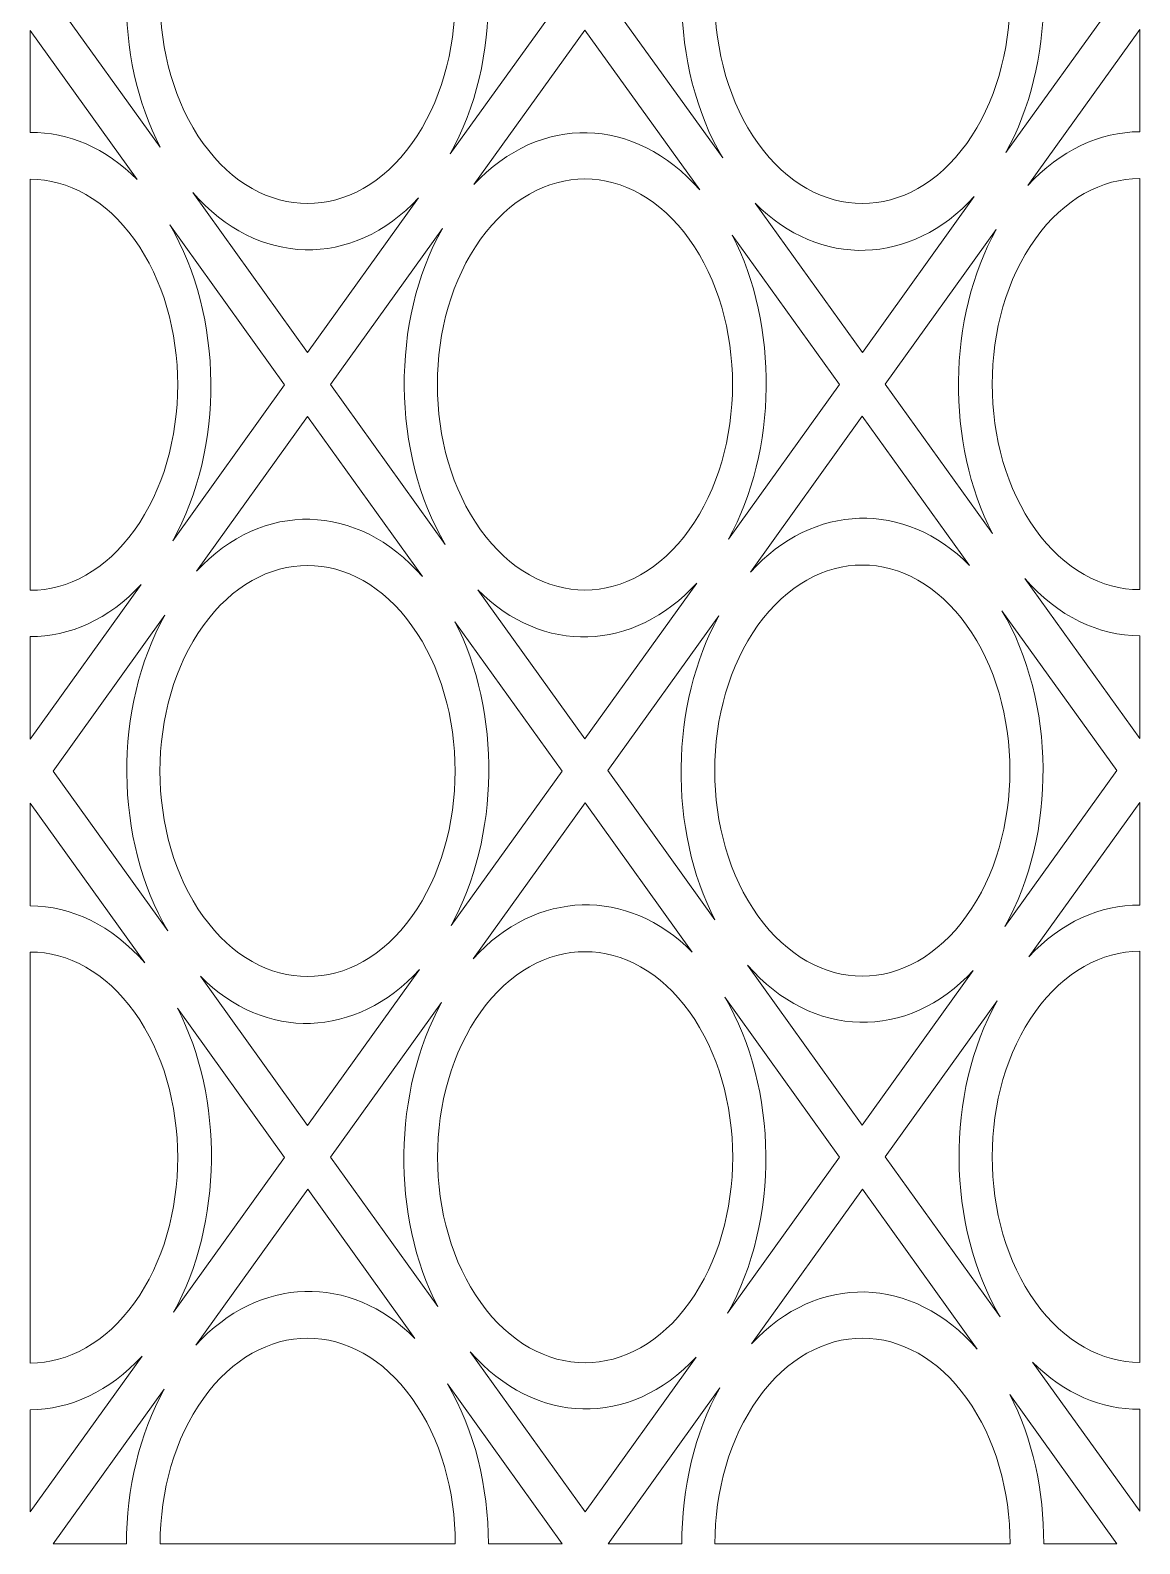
# Model space of a CAD drawing. Header units: centimetres. Extents: x -267 to -140, y -143 to -5.
# Drawn here: x -194.3 to -152.3, y -131.2 to -73.9 of the extents above; entities that cross this region are included whole.
import ezdxf

# ---------------------------------------------------------------- set-up
doc = ezdxf.new("R2010")
doc.units = ezdxf.units.CM
doc.header["$MEASUREMENT"] = 0
doc.layers.add('layer 1', color=7, linetype='Continuous')

msp = doc.modelspace()

# ---------------------------------------------------------------- linework, layer by layer
at = {"layer": 'layer 1', "color": 114, "lineweight": 9}
for points, knots in [([(-187.78417, -67.17381), (-185.60284, -64.13561), (-182.06619, -64.13561), (-179.88485, -67.17381), (-179.88485, -67.17381), (-177.70352, -70.21201), (-177.70352, -75.1379), (-179.88485, -78.1761), (-179.88485, -78.1761), (-182.06619, -81.2143), (-185.60284, -81.2143), (-187.78417, -78.1761), (-187.78417, -78.1761), (-189.96551, -75.1379), (-189.9655, -70.21201), (-187.78417, -67.17381)], [0, 0, 0, 0, 0.2, 0.2, 0.2, 0.2, 0.4, 0.4, 0.4, 0.4, 0.6, 0.6, 0.6, 0.6, 1, 1, 1, 1]), ([(-158.88423, -78.1761), (-161.06557, -81.2143), (-164.60221, -81.2143), (-166.78355, -78.1761), (-166.78355, -78.1761), (-168.96488, -75.1379), (-168.96488, -70.21201), (-166.78355, -67.17381), (-166.78355, -67.17381), (-164.60221, -64.13561), (-161.06557, -64.13561), (-158.88423, -67.17381), (-158.88423, -67.17381), (-156.7029, -70.21201), (-156.7029, -75.1379), (-158.88423, -78.1761)], [0, 0, 0, 0, 0.2, 0.2, 0.2, 0.2, 0.4, 0.4, 0.4, 0.4, 0.6, 0.6, 0.6, 0.6, 1, 1, 1, 1]), ([(-189.41131, -78.32493), (-191.17746, -74.93758), (-191.11539, -70.15161), (-189.26652, -66.82331), (-189.26652, -66.82331), (-189.26652, -66.82331), (-193.46782, -72.67495), (-193.46782, -72.67495), (-193.46782, -72.67495), (-193.46782, -72.67495), (-189.41131, -78.32493), (-189.41131, -78.32493)], [0, 0, 0, 0, 0.25, 0.25, 0.25, 0.25, 0.5, 0.5, 0.5, 0.5, 1, 1, 1, 1]), ([(-178.4387, -78.57701), (-178.4387, -78.57701), (-174.2012, -72.67495), (-174.2012, -72.67495), (-174.2012, -72.67495), (-174.2012, -72.67495), (-178.5473, -66.62164), (-178.5473, -66.62164), (-178.5473, -66.62164), (-176.51753, -70.05612), (-176.47349, -75.09407), (-178.4387, -78.57701)], [0, 0, 0, 0, 0.25, 0.25, 0.25, 0.25, 0.5, 0.5, 0.5, 0.5, 1, 1, 1, 1]), ([(-168.2297, -66.7729), (-168.2297, -66.7729), (-172.4672, -72.67495), (-172.4672, -72.67495), (-172.4672, -72.67495), (-172.4672, -72.67495), (-168.1211, -78.72827), (-168.1211, -78.72827), (-168.1211, -78.72827), (-170.15087, -75.29379), (-170.19491, -70.25584), (-168.2297, -66.7729)], [0, 0, 0, 0, 0.25, 0.25, 0.25, 0.25, 0.5, 0.5, 0.5, 0.5, 1, 1, 1, 1]), ([(-157.25709, -67.02498), (-155.49094, -70.41233), (-155.55301, -75.1983), (-157.40188, -78.5266), (-157.40188, -78.5266), (-157.40188, -78.5266), (-153.20058, -72.67495), (-153.20058, -72.67495), (-153.20058, -72.67495), (-153.20058, -72.67495), (-157.25709, -67.02498), (-157.25709, -67.02498)], [0, 0, 0, 0, 0.25, 0.25, 0.25, 0.25, 0.5, 0.5, 0.5, 0.5, 1, 1, 1, 1]), ([(-168.98874, -79.94052), (-171.44125, -77.12876), (-175.03767, -77.04641), (-177.53614, -79.73885), (-177.53614, -79.73885), (-177.53614, -79.73885), (-173.33483, -73.8872), (-173.33483, -73.8872), (-173.33483, -73.8872), (-173.33483, -73.8872), (-168.98874, -79.94052), (-168.98874, -79.94052)], [0, 0, 0, 0, 0.25, 0.25, 0.25, 0.25, 0.5, 0.5, 0.5, 0.5, 1, 1, 1, 1]), ([(-152.33423, -77.73647), (-152.33423, -77.73647), (-152.33416, -73.87189), (-152.33416, -73.87189), (-152.33416, -73.87189), (-152.33416, -73.87189), (-156.57166, -79.77394), (-156.57166, -79.77394), (-156.57166, -79.77394), (-155.34478, -78.43103), (-153.84089, -77.74901), (-152.33423, -77.73647)], [0, 0, 0, 0, 0.25, 0.25, 0.25, 0.25, 0.5, 0.5, 0.5, 0.5, 1, 1, 1, 1]), ([(-194.33151, -77.7623), (-192.90119, -77.75111), (-191.47095, -78.3437), (-190.28015, -79.54817), (-190.28015, -79.54817), (-190.28015, -79.54817), (-194.33151, -73.90534), (-194.33151, -73.90534), (-194.33151, -73.90534), (-194.33151, -73.90534), (-194.33151, -77.7623), (-194.33151, -77.7623)], [0, 0, 0, 0, 0.25, 0.25, 0.25, 0.25, 0.5, 0.5, 0.5, 0.5, 1, 1, 1, 1]), ([(-169.38518, -92.80578), (-171.56651, -95.84397), (-175.10316, -95.84397), (-177.28449, -92.80578), (-177.28449, -92.80578), (-179.46583, -89.76758), (-179.46583, -84.84168), (-177.28449, -81.80349), (-177.28449, -81.80349), (-175.10316, -78.76529), (-171.56651, -78.76529), (-169.38518, -81.80349), (-169.38518, -81.80349), (-167.20384, -84.84168), (-167.20384, -89.76758), (-169.38518, -92.80578)], [0, 0, 0, 0, 0.2, 0.2, 0.2, 0.2, 0.4, 0.4, 0.4, 0.4, 0.6, 0.6, 0.6, 0.6, 1, 1, 1, 1]), ([(-194.33151, -95.09502), (-192.90363, -95.0932), (-191.47616, -94.33377), (-190.38701, -92.81677), (-190.38701, -92.81677), (-188.20605, -89.77909), (-188.20605, -84.85214), (-190.38701, -81.81447), (-190.38701, -81.81447), (-191.47617, -80.29746), (-192.90364, -79.53804), (-194.33151, -79.53621), (-194.33151, -79.53621), (-194.33151, -79.53621), (-194.33151, -95.09502), (-194.33151, -95.09502)], [0, 0, 0, 0, 0.2, 0.2, 0.2, 0.2, 0.4, 0.4, 0.4, 0.4, 0.6, 0.6, 0.6, 0.6, 1, 1, 1, 1]), ([(-152.33423, -95.06871), (-152.33423, -95.06871), (-152.33431, -79.5099), (-152.33431, -79.5099), (-152.33431, -79.5099), (-153.76478, -79.50897), (-155.19268, -80.2684), (-156.28382, -81.78817), (-156.28382, -81.78817), (-158.46478, -84.82585), (-158.46478, -89.75279), (-156.28382, -92.79047), (-156.28382, -92.79047), (-155.19268, -94.31023), (-153.7647, -95.06964), (-152.33423, -95.06871)], [0, 0, 0, 0, 0.2, 0.2, 0.2, 0.2, 0.4, 0.4, 0.4, 0.4, 0.6, 0.6, 0.6, 0.6, 1, 1, 1, 1]), ([(-188.18061, -80.03907), (-185.72809, -82.85083), (-182.13168, -82.93318), (-179.63321, -80.24074), (-179.63321, -80.24074), (-179.63321, -80.24074), (-183.83451, -86.09238), (-183.83451, -86.09238), (-183.83451, -86.09238), (-183.83451, -86.09238), (-188.18061, -80.03907), (-188.18061, -80.03907)], [0, 0, 0, 0, 0.25, 0.25, 0.25, 0.25, 0.5, 0.5, 0.5, 0.5, 1, 1, 1, 1]), ([(-166.8904, -80.4424), (-164.44455, -82.91633), (-160.98869, -82.8089), (-158.59639, -80.19033), (-158.59639, -80.19033), (-158.59639, -80.19033), (-162.83389, -86.09238), (-162.83389, -86.09238), (-162.83389, -86.09238), (-162.83389, -86.09238), (-166.8904, -80.4424), (-166.8904, -80.4424)], [0, 0, 0, 0, 0.25, 0.25, 0.25, 0.25, 0.5, 0.5, 0.5, 0.5, 1, 1, 1, 1]), ([(-188.94086, -93.21767), (-188.94086, -93.21767), (-184.70335, -87.31562), (-184.70335, -87.31562), (-184.70335, -87.31562), (-184.70335, -87.31562), (-189.04945, -81.2623), (-189.04945, -81.2623), (-189.04945, -81.2623), (-187.01969, -84.69679), (-186.97565, -89.73474), (-188.94086, -93.21767)], [0, 0, 0, 0, 0.25, 0.25, 0.25, 0.25, 0.5, 0.5, 0.5, 0.5, 1, 1, 1, 1]), ([(-178.73064, -81.40257), (-178.73064, -81.40257), (-182.96815, -87.30463), (-182.96815, -87.30463), (-182.96815, -87.30463), (-182.96815, -87.30463), (-178.62205, -93.35794), (-178.62205, -93.35794), (-178.62205, -93.35794), (-180.65181, -89.92346), (-180.69586, -84.88552), (-178.73064, -81.40257)], [0, 0, 0, 0, 0.25, 0.25, 0.25, 0.25, 0.5, 0.5, 0.5, 0.5, 1, 1, 1, 1]), ([(-167.75803, -81.65466), (-165.99189, -85.042), (-166.05396, -89.82798), (-167.90283, -93.15627), (-167.90283, -93.15627), (-167.90283, -93.15627), (-163.70152, -87.30463), (-163.70152, -87.30463), (-163.70152, -87.30463), (-163.70152, -87.30463), (-167.75803, -81.65466), (-167.75803, -81.65466)], [0, 0, 0, 0, 0.25, 0.25, 0.25, 0.25, 0.5, 0.5, 0.5, 0.5, 1, 1, 1, 1]), ([(-157.91096, -92.93929), (-159.67711, -89.55195), (-159.61503, -84.76597), (-157.76616, -81.43768), (-157.76616, -81.43768), (-157.76616, -81.43768), (-161.96747, -87.28932), (-161.96747, -87.28932), (-161.96747, -87.28932), (-161.96747, -87.28932), (-157.91096, -92.93929), (-157.91096, -92.93929)], [0, 0, 0, 0, 0.25, 0.25, 0.25, 0.25, 0.5, 0.5, 0.5, 0.5, 1, 1, 1, 1]), ([(-179.48963, -94.57182), (-181.94214, -91.76007), (-185.53856, -91.67772), (-188.03703, -94.37015), (-188.03703, -94.37015), (-188.03703, -94.37015), (-183.83572, -88.51851), (-183.83572, -88.51851), (-183.83572, -88.51851), (-183.83572, -88.51851), (-179.48963, -94.57182), (-179.48963, -94.57182)], [0, 0, 0, 0, 0.25, 0.25, 0.25, 0.25, 0.5, 0.5, 0.5, 0.5, 1, 1, 1, 1]), ([(-158.77859, -94.15154), (-161.22444, -91.67762), (-164.6803, -91.78505), (-167.0726, -94.40362), (-167.0726, -94.40362), (-167.0726, -94.40362), (-162.8351, -88.50157), (-162.8351, -88.50157), (-162.8351, -88.50157), (-162.8351, -88.50157), (-158.77859, -94.15154), (-158.77859, -94.15154)], [0, 0, 0, 0, 0.25, 0.25, 0.25, 0.25, 0.5, 0.5, 0.5, 0.5, 1, 1, 1, 1]), ([(-179.88607, -107.43708), (-182.0674, -110.47528), (-185.60405, -110.47528), (-187.78538, -107.43708), (-187.78538, -107.43708), (-189.96672, -104.39889), (-189.96672, -99.47299), (-187.78538, -96.43479), (-187.78538, -96.43479), (-185.60405, -93.3966), (-182.0674, -93.3966), (-179.88607, -96.43479), (-179.88607, -96.43479), (-177.70473, -99.47299), (-177.70473, -104.39889), (-179.88607, -107.43708)], [0, 0, 0, 0, 0.2, 0.2, 0.2, 0.2, 0.4, 0.4, 0.4, 0.4, 0.6, 0.6, 0.6, 0.6, 1, 1, 1, 1]), ([(-166.78476, -96.41785), (-164.60342, -93.37965), (-161.06678, -93.37965), (-158.88544, -96.41785), (-158.88544, -96.41785), (-156.70411, -99.45605), (-156.70411, -104.38194), (-158.88544, -107.42014), (-158.88544, -107.42014), (-161.06678, -110.45834), (-164.60342, -110.45834), (-166.78476, -107.42014), (-166.78476, -107.42014), (-168.96609, -104.38194), (-168.96609, -99.45605), (-166.78476, -96.41785)], [0, 0, 0, 0, 0.2, 0.2, 0.2, 0.2, 0.4, 0.4, 0.4, 0.4, 0.6, 0.6, 0.6, 0.6, 1, 1, 1, 1]), ([(-194.33151, -100.72586), (-194.33151, -100.72586), (-190.13537, -94.8814), (-190.13537, -94.8814), (-190.13537, -94.8814), (-191.35859, -96.19959), (-192.84501, -96.85266), (-194.33151, -96.84595), (-194.33151, -96.84595), (-194.33151, -96.84595), (-194.33151, -100.72586), (-194.33151, -100.72586)], [0, 0, 0, 0, 0.25, 0.25, 0.25, 0.25, 0.5, 0.5, 0.5, 0.5, 1, 1, 1, 1]), ([(-177.39135, -95.07208), (-174.9455, -97.54601), (-171.48963, -97.43857), (-169.09734, -94.82001), (-169.09734, -94.82001), (-169.09734, -94.82001), (-173.33483, -100.72206), (-173.33483, -100.72206), (-173.33483, -100.72206), (-173.33483, -100.72206), (-177.39135, -95.07208), (-177.39135, -95.07208)], [0, 0, 0, 0, 0.25, 0.25, 0.25, 0.25, 0.5, 0.5, 0.5, 0.5, 1, 1, 1, 1]), ([(-152.33416, -100.70675), (-152.33416, -100.70675), (-156.68026, -94.65343), (-156.68026, -94.65343), (-156.68026, -94.65343), (-155.42916, -96.08778), (-153.88301, -96.81185), (-152.33416, -96.81962), (-152.33416, -96.81962), (-152.33416, -96.81962), (-152.33416, -100.70675), (-152.33416, -100.70675)], [0, 0, 0, 0, 0.25, 0.25, 0.25, 0.25, 0.5, 0.5, 0.5, 0.5, 1, 1, 1, 1]), ([(-189.23154, -96.03388), (-189.23154, -96.03388), (-193.46904, -101.93594), (-193.46904, -101.93594), (-193.46904, -101.93594), (-193.46904, -101.93594), (-189.12294, -107.98925), (-189.12294, -107.98925), (-189.12294, -107.98925), (-191.1527, -104.55477), (-191.19675, -99.51682), (-189.23154, -96.03388)], [0, 0, 0, 0, 0.25, 0.25, 0.25, 0.25, 0.5, 0.5, 0.5, 0.5, 1, 1, 1, 1]), ([(-168.4119, -107.56897), (-170.17805, -104.18162), (-170.11598, -99.39565), (-168.26711, -96.06735), (-168.26711, -96.06735), (-168.26711, -96.06735), (-172.46841, -101.91899), (-172.46841, -101.91899), (-172.46841, -101.91899), (-172.46841, -101.91899), (-168.4119, -107.56897), (-168.4119, -107.56897)], [0, 0, 0, 0, 0.25, 0.25, 0.25, 0.25, 0.5, 0.5, 0.5, 0.5, 1, 1, 1, 1]), ([(-157.43929, -107.82105), (-157.43929, -107.82105), (-153.20179, -101.91899), (-153.20179, -101.91899), (-153.20179, -101.91899), (-153.20179, -101.91899), (-157.54789, -95.86568), (-157.54789, -95.86568), (-157.54789, -95.86568), (-155.51812, -99.30016), (-155.47408, -104.33811), (-157.43929, -107.82105)], [0, 0, 0, 0, 0.25, 0.25, 0.25, 0.25, 0.5, 0.5, 0.5, 0.5, 1, 1, 1, 1]), ([(-178.25892, -96.28597), (-176.49278, -99.67331), (-176.55485, -104.45929), (-178.40372, -107.78758), (-178.40372, -107.78758), (-178.40372, -107.78758), (-174.20241, -101.93594), (-174.20241, -101.93594), (-174.20241, -101.93594), (-174.20241, -101.93594), (-178.25892, -96.28597), (-178.25892, -96.28597)], [0, 0, 0, 0, 0.25, 0.25, 0.25, 0.25, 0.5, 0.5, 0.5, 0.5, 1, 1, 1, 1]), ([(-194.33151, -107.03533), (-192.78526, -107.04549), (-191.23956, -107.76955), (-189.99057, -109.2015), (-189.99057, -109.2015), (-189.99057, -109.2015), (-194.33151, -103.15536), (-194.33151, -103.15536), (-194.33151, -103.15536), (-194.33151, -103.15536), (-194.33151, -107.03533), (-194.33151, -107.03533)], [0, 0, 0, 0, 0.25, 0.25, 0.25, 0.25, 0.5, 0.5, 0.5, 0.5, 1, 1, 1, 1]), ([(-169.27168, -108.78718), (-171.71754, -106.31325), (-175.1734, -106.42069), (-177.5657, -109.03925), (-177.5657, -109.03925), (-177.5657, -109.03925), (-173.3282, -103.1372), (-173.3282, -103.1372), (-173.3282, -103.1372), (-173.3282, -103.1372), (-169.27168, -108.78718), (-169.27168, -108.78718)], [0, 0, 0, 0, 0.25, 0.25, 0.25, 0.25, 0.5, 0.5, 0.5, 0.5, 1, 1, 1, 1]), ([(-152.33416, -107.00899), (-152.33416, -107.00899), (-152.33416, -103.12188), (-152.33416, -103.12188), (-152.33416, -103.12188), (-152.33416, -103.12188), (-156.53546, -108.97353), (-156.53546, -108.97353), (-156.53546, -108.97353), (-155.31009, -107.65303), (-153.82326, -106.99996), (-152.33416, -107.00899)], [0, 0, 0, 0, 0.25, 0.25, 0.25, 0.25, 0.5, 0.5, 0.5, 0.5, 1, 1, 1, 1]), ([(-177.27786, -111.05348), (-175.09652, -108.01529), (-171.55988, -108.01529), (-169.37854, -111.05348), (-169.37854, -111.05348), (-167.19721, -114.09168), (-167.19721, -119.01758), (-169.37854, -122.05577), (-169.37854, -122.05577), (-171.55988, -125.09397), (-175.09652, -125.09397), (-177.27786, -122.05577), (-177.27786, -122.05577), (-179.45919, -119.01758), (-179.45919, -114.09168), (-177.27786, -111.05348)], [0, 0, 0, 0, 0.2, 0.2, 0.2, 0.2, 0.4, 0.4, 0.4, 0.4, 0.6, 0.6, 0.6, 0.6, 1, 1, 1, 1]), ([(-194.33151, -124.345), (-192.90365, -124.34319), (-191.47618, -123.58377), (-190.38701, -122.06676), (-190.38701, -122.06676), (-188.20606, -119.02908), (-188.20606, -114.10215), (-190.38701, -111.06447), (-190.38701, -111.06447), (-191.47617, -109.54747), (-192.90363, -108.78804), (-194.33151, -108.78621), (-194.33151, -108.78621), (-194.33151, -108.78621), (-194.33151, -124.345), (-194.33151, -124.345)], [0, 0, 0, 0, 0.2, 0.2, 0.2, 0.2, 0.4, 0.4, 0.4, 0.4, 0.6, 0.6, 0.6, 0.6, 1, 1, 1, 1]), ([(-152.33445, -124.31871), (-153.76493, -124.31964), (-155.19268, -123.56022), (-156.28382, -122.04047), (-156.28382, -122.04047), (-158.46477, -119.00279), (-158.46477, -114.07584), (-156.28382, -111.03817), (-156.28382, -111.03817), (-155.19268, -109.51841), (-153.7647, -108.75897), (-152.33423, -108.7599), (-152.33423, -108.7599), (-152.33423, -108.7599), (-152.33445, -124.31871), (-152.33445, -124.31871)], [0, 0, 0, 0, 0.2, 0.2, 0.2, 0.2, 0.4, 0.4, 0.4, 0.4, 0.6, 0.6, 0.6, 0.6, 1, 1, 1, 1]), ([(-167.1812, -109.28311), (-164.72868, -112.09487), (-161.13226, -112.17721), (-158.6338, -109.48478), (-158.6338, -109.48478), (-158.6338, -109.48478), (-162.8351, -115.33642), (-162.8351, -115.33642), (-162.8351, -115.33642), (-162.8351, -115.33642), (-167.1812, -109.28311), (-167.1812, -109.28311)], [0, 0, 0, 0, 0.25, 0.25, 0.25, 0.25, 0.5, 0.5, 0.5, 0.5, 1, 1, 1, 1]), ([(-187.89224, -109.70339), (-185.44639, -112.17731), (-181.99052, -112.06988), (-179.59823, -109.45132), (-179.59823, -109.45132), (-179.59823, -109.45132), (-183.83572, -115.35337), (-183.83572, -115.35337), (-183.83572, -115.35337), (-183.83572, -115.35337), (-187.89224, -109.70339), (-187.89224, -109.70339)], [0, 0, 0, 0, 0.25, 0.25, 0.25, 0.25, 0.5, 0.5, 0.5, 0.5, 1, 1, 1, 1]), ([(-167.93239, -122.45669), (-167.93239, -122.45669), (-163.69489, -116.55463), (-163.69489, -116.55463), (-163.69489, -116.55463), (-163.69489, -116.55463), (-168.04099, -110.50132), (-168.04099, -110.50132), (-168.04099, -110.50132), (-166.01122, -113.93579), (-165.96718, -118.97374), (-167.93239, -122.45669)], [0, 0, 0, 0, 0.25, 0.25, 0.25, 0.25, 0.5, 0.5, 0.5, 0.5, 1, 1, 1, 1]), ([(-188.75987, -110.91564), (-186.99372, -114.30299), (-187.0558, -119.08896), (-188.90466, -122.41725), (-188.90466, -122.41725), (-188.90466, -122.41725), (-184.70335, -116.56561), (-184.70335, -116.56561), (-184.70335, -116.56561), (-184.70335, -116.56561), (-188.75987, -110.91564), (-188.75987, -110.91564)], [0, 0, 0, 0, 0.25, 0.25, 0.25, 0.25, 0.5, 0.5, 0.5, 0.5, 1, 1, 1, 1]), ([(-178.905, -122.2046), (-180.67115, -118.81726), (-180.60908, -114.03128), (-178.76021, -110.70299), (-178.76021, -110.70299), (-178.76021, -110.70299), (-182.96151, -116.55463), (-182.96151, -116.55463), (-182.96151, -116.55463), (-182.96151, -116.55463), (-178.905, -122.2046), (-178.905, -122.2046)], [0, 0, 0, 0, 0.25, 0.25, 0.25, 0.25, 0.5, 0.5, 0.5, 0.5, 1, 1, 1, 1]), ([(-157.72996, -110.63726), (-157.72996, -110.63726), (-161.96747, -116.53932), (-161.96747, -116.53932), (-161.96747, -116.53932), (-161.96747, -116.53932), (-157.62137, -122.59263), (-157.62137, -122.59263), (-157.62137, -122.59263), (-159.65113, -119.15815), (-159.69518, -114.1202), (-157.72996, -110.63726)], [0, 0, 0, 0, 0.25, 0.25, 0.25, 0.25, 0.5, 0.5, 0.5, 0.5, 1, 1, 1, 1]), ([(-179.77263, -123.41685), (-182.21849, -120.94293), (-185.67435, -121.05036), (-188.06664, -123.66893), (-188.06664, -123.66893), (-188.06664, -123.66893), (-183.82914, -117.76687), (-183.82914, -117.76687), (-183.82914, -117.76687), (-183.82914, -117.76687), (-179.77263, -123.41685), (-179.77263, -123.41685)], [0, 0, 0, 0, 0.25, 0.25, 0.25, 0.25, 0.5, 0.5, 0.5, 0.5, 1, 1, 1, 1]), ([(-158.48242, -123.82019), (-160.93494, -121.00844), (-164.53136, -120.92609), (-167.02982, -123.61852), (-167.02982, -123.61852), (-167.02982, -123.61852), (-162.82852, -117.76687), (-162.82852, -117.76687), (-162.82852, -117.76687), (-162.82852, -117.76687), (-158.48242, -123.82019), (-158.48242, -123.82019)], [0, 0, 0, 0, 0.25, 0.25, 0.25, 0.25, 0.5, 0.5, 0.5, 0.5, 1, 1, 1, 1]), ([(-189.41452, -131.1843), (-189.41452, -129.19315), (-188.86928, -127.20198), (-187.77881, -125.68315), (-187.77881, -125.68315), (-185.59785, -122.64548), (-182.06044, -122.64548), (-179.87948, -125.68315), (-179.87948, -125.68315), (-178.78901, -127.20198), (-178.24376, -129.19315), (-178.24376, -131.1843), (-178.24376, -131.1843), (-178.24376, -131.1843), (-189.41452, -131.1843), (-189.41452, -131.1843)], [0, 0, 0, 0, 0.2, 0.2, 0.2, 0.2, 0.4, 0.4, 0.4, 0.4, 0.6, 0.6, 0.6, 0.6, 1, 1, 1, 1]), ([(-168.4139, -131.1843), (-168.4139, -129.19316), (-167.86866, -127.20198), (-166.77818, -125.68315), (-166.77818, -125.68315), (-164.59722, -122.64548), (-161.05982, -122.64548), (-158.87886, -125.68315), (-158.87886, -125.68315), (-157.78838, -127.20199), (-157.24313, -129.19315), (-157.24313, -131.1843), (-157.24313, -131.1843), (-157.24313, -131.1843), (-168.4139, -131.1843), (-168.4139, -131.1843)], [0, 0, 0, 0, 0.2, 0.2, 0.2, 0.2, 0.4, 0.4, 0.4, 0.4, 0.6, 0.6, 0.6, 0.6, 1, 1, 1, 1]), ([(-194.33151, -129.97586), (-194.33151, -129.97586), (-194.3315, -126.11883), (-194.3315, -126.11883), (-194.3315, -126.11883), (-192.82746, -126.10401), (-191.32393, -125.42159), (-190.09917, -124.08099), (-190.09917, -124.08099), (-190.09917, -124.08099), (-194.33151, -129.97586), (-194.33151, -129.97586)], [0, 0, 0, 0, 0.25, 0.25, 0.25, 0.25, 0.5, 0.5, 0.5, 0.5, 1, 1, 1, 1]), ([(-177.6743, -123.91874), (-175.22178, -126.7305), (-171.62536, -126.81285), (-169.1269, -124.12041), (-169.1269, -124.12041), (-169.1269, -124.12041), (-173.3282, -129.97206), (-173.3282, -129.97206), (-173.3282, -129.97206), (-173.3282, -129.97206), (-177.6743, -123.91874), (-177.6743, -123.91874)], [0, 0, 0, 0, 0.25, 0.25, 0.25, 0.25, 0.5, 0.5, 0.5, 0.5, 1, 1, 1, 1]), ([(-152.33419, -129.95651), (-152.33419, -129.95651), (-152.33416, -126.09258), (-152.33416, -126.09258), (-152.33416, -126.09258), (-153.76709, -126.10599), (-155.19774, -125.51318), (-156.3907, -124.30653), (-156.3907, -124.30653), (-156.3907, -124.30653), (-152.33419, -129.95651), (-152.33419, -129.95651)], [0, 0, 0, 0, 0.25, 0.25, 0.25, 0.25, 0.5, 0.5, 0.5, 0.5, 1, 1, 1, 1]), ([(-193.46246, -131.1843), (-193.46246, -131.1843), (-189.26115, -125.33267), (-189.26115, -125.33267), (-189.26115, -125.33267), (-190.20419, -127.0303), (-190.68236, -129.10721), (-190.69018, -131.18429), (-190.69018, -131.18429), (-190.69018, -131.18429), (-193.42815, -131.1843), (-193.46246, -131.1843)], [0, 0, 0, 0, 0.25, 0.25, 0.25, 0.25, 0.5, 0.5, 0.5, 0.5, 1, 1, 1, 1]), ([(-176.98899, -131.18429), (-176.99343, -129.02877), (-177.51212, -126.87349), (-178.54193, -125.13099), (-178.54193, -125.13099), (-178.54193, -125.13099), (-174.19583, -131.1843), (-174.19583, -131.1843), (-174.19583, -131.1843), (-174.19583, -131.1843), (-176.98899, -131.18429), (-176.98899, -131.18429)], [0, 0, 0, 0, 0.25, 0.25, 0.25, 0.25, 0.5, 0.5, 0.5, 0.5, 1, 1, 1, 1]), ([(-172.46184, -131.1843), (-172.46184, -131.1843), (-168.22433, -125.28225), (-168.22433, -125.28225), (-168.22433, -125.28225), (-169.19247, -126.99807), (-169.67297, -129.09131), (-169.66866, -131.18429), (-169.66866, -131.18429), (-169.66866, -131.18429), (-172.46184, -131.1843), (-172.46184, -131.1843)], [0, 0, 0, 0, 0.25, 0.25, 0.25, 0.25, 0.5, 0.5, 0.5, 0.5, 1, 1, 1, 1]), ([(-155.96746, -131.1843), (-155.96746, -131.1843), (-153.19521, -131.1843), (-153.19521, -131.1843), (-153.19521, -131.1843), (-153.19521, -131.1843), (-157.25172, -125.53433), (-157.25172, -125.53433), (-157.25172, -125.53433), (-156.38643, -127.1939), (-155.95996, -129.1892), (-155.96746, -131.1843)], [0, 0, 0, 0, 0.25, 0.25, 0.25, 0.25, 0.5, 0.5, 0.5, 0.5, 1, 1, 1, 1])]:
    msp.add_open_spline(points, degree=3, knots=knots, dxfattribs=at)

doc.saveas('drawing.dxf')
